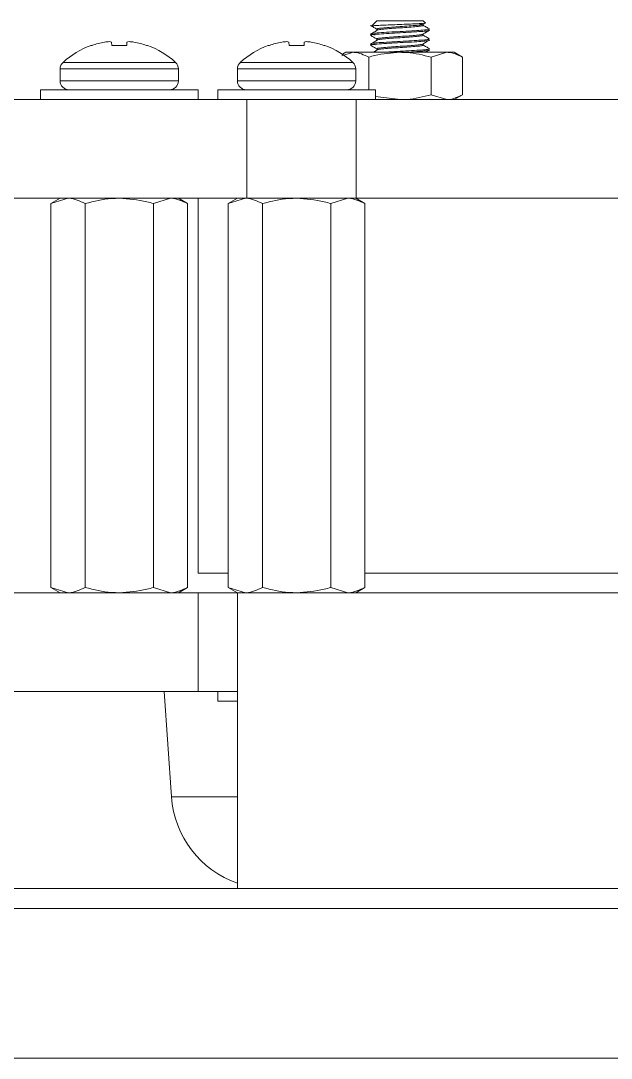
# Model space of a CAD drawing. Header units: inches. Extents: x -1846 to 3013, y 0 to 1997.
# Drawn here: x 2142.44 to 2157.42, y 313.38 to 339.68 of the extents above; entities that cross this region are included whole.
import ezdxf

# ---------------------------------------------------------------- set-up
doc = ezdxf.new("R2010")
doc.units = ezdxf.units.IN
doc.layers.get('0').update_dxf_attribs({"color": 2, "lineweight": 0})

msp = doc.modelspace()

# ---------------------------------------------------------------- linework, layer by layer
for p, q in [((2151.473, 339.679), (2151.344, 339.551)), ((2152.649, 339.679), (2151.473, 339.679)), ((2152.611, 339.61), (2152.553, 339.57)), ((2152.643, 339.587), (2152.713, 339.628)), ((2152.699, 339.629), (2152.649, 339.679)), ((2152.649, 339.562), (2152.649, 339.591)), ((2151.326, 339.345), (2151.315, 339.339)), ((2151.473, 339.468), (2151.473, 339.437)), ((2152.649, 339.312), (2152.649, 339.343)), ((2152.689, 339.414), (2152.689, 339.445)), ((2152.797, 339.43), (2152.811, 339.438)), ((2144.219, 339.054), (2144.245, 339.054)), ((2144.74, 339.137), (2144.747, 339.054)), ((2144.747, 339.054), (2145.125, 339.054)), ((2145.125, 339.054), (2145.132, 339.137)), ((2145.627, 339.054), (2145.652, 339.054)), ((2148.719, 339.054), (2148.745, 339.054)), ((2149.24, 339.137), (2149.247, 339.054)), ((2149.247, 339.054), (2149.625, 339.054)), ((2149.625, 339.054), (2149.632, 339.137)), ((2150.127, 339.054), (2150.152, 339.054)), ((2151.326, 339.095), (2151.315, 339.089)), ((2151.473, 339.218), (2151.473, 339.187)), ((2152.649, 339.062), (2152.649, 339.093)), ((2152.689, 339.164), (2152.689, 339.195)), ((2152.797, 339.18), (2152.811, 339.188)), ((2150.583, 338.791), (2150.87, 338.879)), ((2150.686, 338.879), (2150.6, 338.83)), ((2150.686, 338.879), (2150.87, 338.879)), ((2150.87, 338.879), (2152.061, 338.879)), ((2151.267, 338.757), (2151.267, 337.929)), ((2151.473, 338.968), (2151.473, 338.937)), ((2152.061, 338.879), (2153.252, 338.879)), ((2152.689, 338.914), (2152.689, 338.945)), ((2152.797, 338.93), (2152.811, 338.938)), ((2152.855, 338.757), (2153.252, 338.879)), ((2152.855, 338.757), (2152.855, 337.802)), ((2153.252, 338.879), (2153.436, 338.879)), ((2153.649, 338.757), (2153.436, 338.879)), ((2153.649, 338.757), (2153.649, 337.802)), ((2143.509, 338.625), (2146.363, 338.625)), ((2148.009, 338.625), (2150.863, 338.625)), ((2143.436, 338.459), (2143.436, 338.154)), ((2143.436, 338.459), (2146.436, 338.459)), ((2146.436, 338.154), (2146.436, 338.459)), ((2147.936, 338.459), (2147.936, 338.154)), ((2147.936, 338.459), (2150.936, 338.459)), ((2150.936, 338.154), (2150.936, 338.459)), ((2143.436, 338.154), (2146.436, 338.154)), ((2147.936, 338.154), (2150.936, 338.154)), ((2142.936, 337.929), (2142.936, 337.679)), ((2142.936, 337.929), (2146.936, 337.929)), ((2146.936, 337.679), (2146.936, 337.929)), ((2147.436, 337.929), (2147.436, 337.679)), ((2147.436, 337.929), (2151.436, 337.929)), ((2151.436, 337.679), (2151.436, 337.929)), ((2151.436, 337.759), (2152.061, 337.679)), ((2152.855, 337.802), (2153.252, 337.679)), ((2153.436, 337.679), (2153.649, 337.802)), ((2148.176, 337.679), (2114.162, 337.679)), ((2148.176, 335.179), (2148.176, 337.679)), ((2148.176, 337.679), (2150.95, 337.679)), ((2150.95, 337.679), (2150.95, 335.179)), ((2150.95, 337.679), (2157.922, 337.679)), ((2152.792, 337.679), (2152.811, 337.69)), ((2148.176, 335.179), (2114.162, 335.179)), ((2143.436, 335.179), (2143.204, 335.045)), ((2143.204, 335.045), (2143.637, 335.179)), ((2145.802, 335.045), (2146.235, 335.179)), ((2146.668, 335.045), (2146.436, 335.179)), ((2146.936, 335.179), (2146.936, 325.679)), ((2147.936, 335.179), (2147.704, 335.045)), ((2147.704, 335.045), (2148.137, 335.179)), ((2150.95, 335.179), (2148.176, 335.179)), ((2150.302, 335.045), (2150.735, 335.179)), ((2151.168, 335.045), (2150.936, 335.179)), ((2150.95, 335.179), (2157.922, 335.179)), ((2143.204, 325.313), (2143.204, 335.045)), ((2144.07, 325.313), (2144.07, 335.045)), ((2145.802, 325.313), (2145.802, 335.045)), ((2146.668, 325.313), (2146.668, 335.045)), ((2147.704, 325.313), (2147.704, 335.045)), ((2148.57, 325.313), (2148.57, 335.045)), ((2150.302, 325.313), (2150.302, 335.045)), ((2151.168, 325.313), (2151.168, 335.045)), ((2146.936, 325.679), (2147.704, 325.679)), ((2151.168, 325.679), (2157.704, 325.679)), ((2124.436, 325.179), (2146.936, 325.179)), ((2143.204, 325.313), (2143.436, 325.179)), ((2143.204, 325.313), (2143.637, 325.179)), ((2145.802, 325.313), (2146.235, 325.179)), ((2146.436, 325.179), (2146.668, 325.313)), ((2146.936, 322.679), (2146.936, 325.179)), ((2147.936, 325.179), (2146.936, 325.179)), ((2147.704, 325.313), (2147.936, 325.179)), ((2147.704, 325.313), (2148.137, 325.179)), ((2147.936, 325.179), (2147.936, 317.679)), ((2147.936, 325.179), (2160.936, 325.179)), ((2150.302, 325.313), (2150.735, 325.179)), ((2150.936, 325.179), (2151.168, 325.313)), ((2124.436, 322.679), (2146.936, 322.679)), ((2146.076, 322.679), (2146.263, 320.005)), ((2147.936, 322.679), (2146.936, 322.679)), ((2147.436, 322.679), (2147.436, 322.429)), ((2147.936, 322.429), (2147.436, 322.429)), ((2146.263, 320.005), (2147.936, 320.005)), ((2123.936, 317.679), (2183.436, 317.679)), ((2126.759, 317.179), (2182.113, 317.179)), ((2181.936, 313.379), (2126.936, 313.379))]:
    msp.add_line(p, q)
for centre, radius, start, end in [((2144.936, 337.067), 2.113, 109.825, 132.4927), ((2144.936, 337.051), 2.119, 100.1662, 109.027), ((2144.81, 337.363), 1.791, 93.964, 97.9842), ((2144.628, 338.799), 0.355, 71.7311, 80.5485), ((2145.243, 338.799), 0.355, 99.4515, 108.2689), ((2145.061, 337.363), 1.791, 82.0158, 86.036), ((2144.936, 337.051), 2.119, 70.973, 79.8338), ((2144.936, 337.067), 2.113, 47.5073, 70.175), ((2149.436, 337.067), 2.113, 109.825, 132.4927), ((2149.436, 337.051), 2.119, 100.1662, 109.027), ((2149.31, 337.363), 1.791, 93.964, 97.9842), ((2149.128, 338.799), 0.355, 71.7311, 80.5485), ((2149.743, 338.799), 0.355, 99.4515, 108.2689), ((2149.561, 337.363), 1.791, 82.0158, 86.036), ((2149.436, 337.051), 2.119, 70.973, 79.8338), ((2149.436, 337.067), 2.113, 47.5073, 70.175), ((2143.661, 338.459), 0.225, 132.4927, 180), ((2146.211, 338.459), 0.225, 0, 47.5073), ((2148.161, 338.459), 0.225, 132.4927, 180), ((2150.711, 338.459), 0.225, 0, 47.5073), ((2143.661, 338.154), 0.225, 180, 270), ((2146.211, 338.154), 0.225, 270, 0), ((2148.161, 338.154), 0.225, 180, 270), ((2150.711, 338.154), 0.225, 270, 0), ((2148.757, 320.179), 2.5, 184, 250.8338)]:
    msp.add_arc(centre, radius, start, end)
for points, knots in [([(2151.315, 339.558), (2151.342, 339.542), (2151.395, 339.511), (2151.448, 339.48), (2151.473, 339.466)], [0, 0, 0, 0, 0.514957, 1, 1, 1, 1]), ([(2151.35, 339.545), (2151.35, 339.547), (2151.35, 339.552), (2151.438, 339.558), (2151.599, 339.567), (2151.812, 339.576), (2152.047, 339.584), (2152.278, 339.593), (2152.479, 339.602), (2152.567, 339.607), (2152.611, 339.61)], [0, 0, 0, 0, 0.074664, 0.212696, 0.350022, 0.483013, 0.616006, 0.748639, 0.876595, 1, 1, 1, 1]), ([(2152.636, 339.566), (2152.641, 339.562), (2152.652, 339.553), (2152.564, 339.539), (2152.401, 339.524), (2152.185, 339.507), (2151.95, 339.493), (2151.731, 339.476), (2151.565, 339.46), (2151.472, 339.447), (2151.48, 339.437), (2151.483, 339.432)], [0, 0, 0, 0, 0.087721, 0.203953, 0.320185, 0.439481, 0.55404, 0.672297, 0.790555, 0.905113, 1, 1, 1, 1]), ([(2152.553, 339.57), (2152.504, 339.565), (2152.404, 339.555), (2152.184, 339.538), (2151.95, 339.524), (2151.73, 339.507), (2151.566, 339.491), (2151.477, 339.479), (2151.483, 339.471), (2151.485, 339.468)], [0, 0, 0, 0, 0.1521032, 0.3082165, 0.4581302, 0.6128838, 0.7676374, 0.917551, 1, 1, 1, 1]), ([(2152.553, 339.57), (2152.594, 339.575), (2152.641, 339.581), (2152.638, 339.587), (2152.638, 339.587)], [0, 0, 0, 0, 0.886251, 1, 1, 1, 1]), ([(2152.698, 339.621), (2152.698, 339.621), (2152.703, 339.618), (2152.663, 339.614), (2152.619, 339.611), (2152.611, 339.61)], [0, 0, 0, 0, 0.080476, 0.820611, 1, 1, 1, 1]), ([(2152.808, 339.472), (2152.781, 339.487), (2152.727, 339.519), (2152.672, 339.55), (2152.645, 339.566)], [0, 0, 0, 0, 0.5001829, 1, 1, 1, 1]), ([(2152.689, 339.445), (2152.626, 339.44), (2152.499, 339.43), (2152.218, 339.413), (2151.919, 339.399), (2151.64, 339.382), (2151.425, 339.366), (2151.309, 339.352), (2151.3, 339.335), (2151.389, 339.325), (2151.433, 339.32)], [0, 0, 0, 0, 0.124092, 0.251443, 0.373754, 0.5, 0.626246, 0.748557, 0.875908, 1, 1, 1, 1]), ([(2152.689, 339.414), (2152.626, 339.409), (2152.499, 339.399), (2152.218, 339.382), (2151.919, 339.368), (2151.639, 339.351), (2151.428, 339.335), (2151.309, 339.322), (2151.32, 339.312), (2151.325, 339.307)], [0, 0, 0, 0, 0.146168, 0.296176, 0.440247, 0.588953, 0.737659, 0.88173, 1, 1, 1, 1]), ([(2151.315, 339.308), (2151.342, 339.292), (2151.395, 339.261), (2151.448, 339.23), (2151.473, 339.216)], [0, 0, 0, 0, 0.514957, 1, 1, 1, 1]), ([(2151.476, 339.433), (2151.449, 339.417), (2151.404, 339.391), (2151.359, 339.364), (2151.341, 339.353)], [0, 0, 0, 0, 0.593966, 1, 1, 1, 1]), ([(2152.636, 339.316), (2152.641, 339.312), (2152.652, 339.303), (2152.564, 339.289), (2152.401, 339.274), (2152.185, 339.257), (2151.95, 339.243), (2151.731, 339.226), (2151.565, 339.21), (2151.472, 339.197), (2151.48, 339.187), (2151.483, 339.182)], [0, 0, 0, 0, 0.087721, 0.203953, 0.320185, 0.439481, 0.55404, 0.672297, 0.790555, 0.905113, 1, 1, 1, 1]), ([(2152.637, 339.344), (2152.64, 339.341), (2152.648, 339.333), (2152.563, 339.32), (2152.402, 339.305), (2152.185, 339.288), (2151.95, 339.274), (2151.73, 339.257), (2151.566, 339.241), (2151.477, 339.229), (2151.483, 339.221), (2151.485, 339.218)], [0, 0, 0, 0, 0.065698, 0.189046, 0.312395, 0.438996, 0.560569, 0.686067, 0.811565, 0.933138, 1, 1, 1, 1]), ([(2152.808, 339.222), (2152.781, 339.237), (2152.727, 339.269), (2152.672, 339.3), (2152.645, 339.316)], [0, 0, 0, 0, 0.5001829, 1, 1, 1, 1]), ([(2152.648, 339.344), (2152.675, 339.359), (2152.724, 339.388), (2152.773, 339.416), (2152.794, 339.429)], [0, 0, 0, 0, 0.555499, 1, 1, 1, 1]), ([(2152.795, 339.472), (2152.801, 339.468), (2152.816, 339.459), (2152.736, 339.45), (2152.689, 339.445)], [0, 0, 0, 0, 0.413186, 1, 1, 1, 1]), ([(2152.796, 339.438), (2152.8, 339.435), (2152.812, 339.426), (2152.737, 339.419), (2152.689, 339.414)], [0, 0, 0, 0, 0.355149, 1, 1, 1, 1]), ([(2152.689, 339.195), (2152.626, 339.19), (2152.499, 339.18), (2152.218, 339.163), (2151.919, 339.149), (2151.64, 339.132), (2151.425, 339.116), (2151.309, 339.102), (2151.3, 339.085), (2151.389, 339.075), (2151.433, 339.07)], [0, 0, 0, 0, 0.124092, 0.251443, 0.373754, 0.5, 0.626246, 0.748557, 0.875908, 1, 1, 1, 1]), ([(2152.689, 339.164), (2152.626, 339.159), (2152.499, 339.149), (2152.218, 339.132), (2151.919, 339.118), (2151.639, 339.101), (2151.428, 339.085), (2151.309, 339.072), (2151.32, 339.062), (2151.325, 339.057)], [0, 0, 0, 0, 0.146168, 0.296176, 0.440247, 0.588953, 0.737659, 0.88173, 1, 1, 1, 1]), ([(2151.315, 339.058), (2151.342, 339.042), (2151.395, 339.011), (2151.448, 338.98), (2151.473, 338.966)], [0, 0, 0, 0, 0.514957, 1, 1, 1, 1]), ([(2151.476, 339.183), (2151.449, 339.167), (2151.404, 339.141), (2151.359, 339.114), (2151.341, 339.103)], [0, 0, 0, 0, 0.593966, 1, 1, 1, 1]), ([(2152.636, 339.066), (2152.641, 339.062), (2152.652, 339.053), (2152.564, 339.039), (2152.401, 339.024), (2152.185, 339.007), (2151.95, 338.993), (2151.731, 338.976), (2151.565, 338.96), (2151.472, 338.947), (2151.48, 338.937), (2151.483, 338.932)], [0, 0, 0, 0, 0.087721, 0.203953, 0.320185, 0.439481, 0.55404, 0.672297, 0.790555, 0.905113, 1, 1, 1, 1]), ([(2152.637, 339.094), (2152.64, 339.091), (2152.648, 339.083), (2152.563, 339.07), (2152.402, 339.055), (2152.185, 339.038), (2151.95, 339.024), (2151.73, 339.007), (2151.566, 338.991), (2151.477, 338.979), (2151.483, 338.971), (2151.485, 338.968)], [0, 0, 0, 0, 0.065698, 0.189046, 0.312395, 0.438996, 0.560569, 0.686067, 0.811565, 0.933138, 1, 1, 1, 1]), ([(2152.808, 338.972), (2152.781, 338.987), (2152.727, 339.019), (2152.672, 339.05), (2152.645, 339.066)], [0, 0, 0, 0, 0.5001829, 1, 1, 1, 1]), ([(2152.648, 339.094), (2152.675, 339.109), (2152.724, 339.138), (2152.773, 339.166), (2152.794, 339.179)], [0, 0, 0, 0, 0.555499, 1, 1, 1, 1]), ([(2152.795, 339.222), (2152.801, 339.218), (2152.816, 339.209), (2152.736, 339.2), (2152.689, 339.195)], [0, 0, 0, 0, 0.413186, 1, 1, 1, 1]), ([(2152.796, 339.188), (2152.8, 339.185), (2152.812, 339.176), (2152.737, 339.169), (2152.689, 339.164)], [0, 0, 0, 0, 0.355149, 1, 1, 1, 1]), ([(2150.87, 338.879), (2150.88, 338.879), (2151.014, 338.877), (2151.145, 338.815), (2151.267, 338.757)], [0, 0, 0, 0, 0.07015, 1, 1, 1, 1]), ([(2151.267, 338.757), (2151.317, 338.771), (2151.576, 338.843), (2151.845, 338.863), (2152.061, 338.879)], [0, 0, 0, 0, 0.194876, 1, 1, 1, 1]), ([(2151.476, 338.933), (2151.449, 338.917), (2151.419, 338.899), (2151.388, 338.881), (2151.385, 338.879)], [0, 0, 0, 0, 0.881527, 1, 1, 1, 1]), ([(2152.689, 338.945), (2152.626, 338.94), (2152.5, 338.93), (2152.217, 338.913), (2151.923, 338.899), (2151.705, 338.887), (2151.623, 338.88), (2151.61, 338.879)], [0, 0, 0, 0, 0.236586, 0.479386, 0.712579, 0.953272, 1, 1, 1, 1]), ([(2152.061, 338.879), (2152.12, 338.878), (2152.388, 338.873), (2152.65, 338.807), (2152.855, 338.757)], [0, 0, 0, 0, 0.2192088, 1, 1, 1, 1]), ([(2152.689, 338.914), (2152.626, 338.909), (2152.499, 338.899), (2152.294, 338.886), (2152.178, 338.88), (2152.161, 338.879)], [0, 0, 0, 0, 0.454543, 0.921026, 1, 1, 1, 1]), ([(2152.795, 338.972), (2152.801, 338.968), (2152.816, 338.959), (2152.736, 338.95), (2152.689, 338.945)], [0, 0, 0, 0, 0.413186, 1, 1, 1, 1]), ([(2152.796, 338.938), (2152.8, 338.935), (2152.812, 338.926), (2152.737, 338.919), (2152.689, 338.914)], [0, 0, 0, 0, 0.355149, 1, 1, 1, 1]), ([(2152.71, 338.879), (2152.716, 338.883), (2152.745, 338.9), (2152.773, 338.916), (2152.794, 338.929)], [0, 0, 0, 0, 0.233741, 1, 1, 1, 1]), ([(2153.252, 338.879), (2153.261, 338.879), (2153.395, 338.877), (2153.526, 338.815), (2153.649, 338.757)], [0, 0, 0, 0, 0.07015, 1, 1, 1, 1]), ([(2152.061, 337.679), (2152.12, 337.681), (2152.388, 337.686), (2152.65, 337.751), (2152.855, 337.802)], [0, 0, 0, 0, 0.2192088, 1, 1, 1, 1]), ([(2153.252, 337.679), (2153.261, 337.679), (2153.395, 337.681), (2153.526, 337.744), (2153.649, 337.802)], [0, 0, 0, 0, 0.07015, 1, 1, 1, 1]), ([(2143.637, 335.179), (2143.647, 335.179), (2143.793, 335.177), (2143.937, 335.109), (2144.07, 335.045)], [0, 0, 0, 0, 0.07016, 1, 1, 1, 1]), ([(2144.07, 335.045), (2144.293, 335.101), (2144.579, 335.172), (2144.872, 335.178), (2144.936, 335.179)], [0, 0, 0, 0, 0.780622, 1, 1, 1, 1]), ([(2144.936, 335.179), (2145.172, 335.162), (2145.465, 335.14), (2145.747, 335.061), (2145.802, 335.045)], [0, 0, 0, 0, 0.8049075, 1, 1, 1, 1]), ([(2146.235, 335.179), (2146.245, 335.179), (2146.391, 335.177), (2146.535, 335.109), (2146.668, 335.045)], [0, 0, 0, 0, 0.0701596, 1, 1, 1, 1]), ([(2148.137, 335.179), (2148.147, 335.179), (2148.293, 335.177), (2148.437, 335.109), (2148.57, 335.045)], [0, 0, 0, 0, 0.07016, 1, 1, 1, 1]), ([(2148.57, 335.045), (2148.793, 335.101), (2149.079, 335.172), (2149.372, 335.178), (2149.436, 335.179)], [0, 0, 0, 0, 0.780622, 1, 1, 1, 1]), ([(2149.436, 335.179), (2149.672, 335.162), (2149.965, 335.14), (2150.247, 335.061), (2150.302, 335.045)], [0, 0, 0, 0, 0.8049075, 1, 1, 1, 1]), ([(2150.735, 335.179), (2150.745, 335.179), (2150.891, 335.177), (2151.035, 335.109), (2151.168, 335.045)], [0, 0, 0, 0, 0.0701596, 1, 1, 1, 1]), ([(2143.637, 325.179), (2143.647, 325.179), (2143.793, 325.181), (2143.937, 325.25), (2144.07, 325.313)], [0, 0, 0, 0, 0.07016, 1, 1, 1, 1]), ([(2144.07, 325.313), (2144.293, 325.258), (2144.579, 325.187), (2144.872, 325.181), (2144.936, 325.179)], [0, 0, 0, 0, 0.780622, 1, 1, 1, 1]), ([(2144.936, 325.179), (2145.172, 325.197), (2145.465, 325.219), (2145.747, 325.298), (2145.802, 325.313)], [0, 0, 0, 0, 0.8049075, 1, 1, 1, 1]), ([(2146.235, 325.179), (2146.245, 325.179), (2146.391, 325.181), (2146.535, 325.25), (2146.668, 325.313)], [0, 0, 0, 0, 0.07016, 1, 1, 1, 1]), ([(2148.137, 325.179), (2148.147, 325.179), (2148.293, 325.181), (2148.437, 325.25), (2148.57, 325.313)], [0, 0, 0, 0, 0.07016, 1, 1, 1, 1]), ([(2148.57, 325.313), (2148.793, 325.258), (2149.079, 325.187), (2149.372, 325.181), (2149.436, 325.179)], [0, 0, 0, 0, 0.780622, 1, 1, 1, 1]), ([(2149.436, 325.179), (2149.672, 325.197), (2149.965, 325.219), (2150.247, 325.298), (2150.302, 325.313)], [0, 0, 0, 0, 0.8049075, 1, 1, 1, 1]), ([(2150.735, 325.179), (2150.745, 325.179), (2150.891, 325.181), (2151.035, 325.25), (2151.168, 325.313)], [0, 0, 0, 0, 0.07016, 1, 1, 1, 1])]:
    msp.add_open_spline(points, degree=3, knots=knots)

doc.saveas('drawing.dxf')
